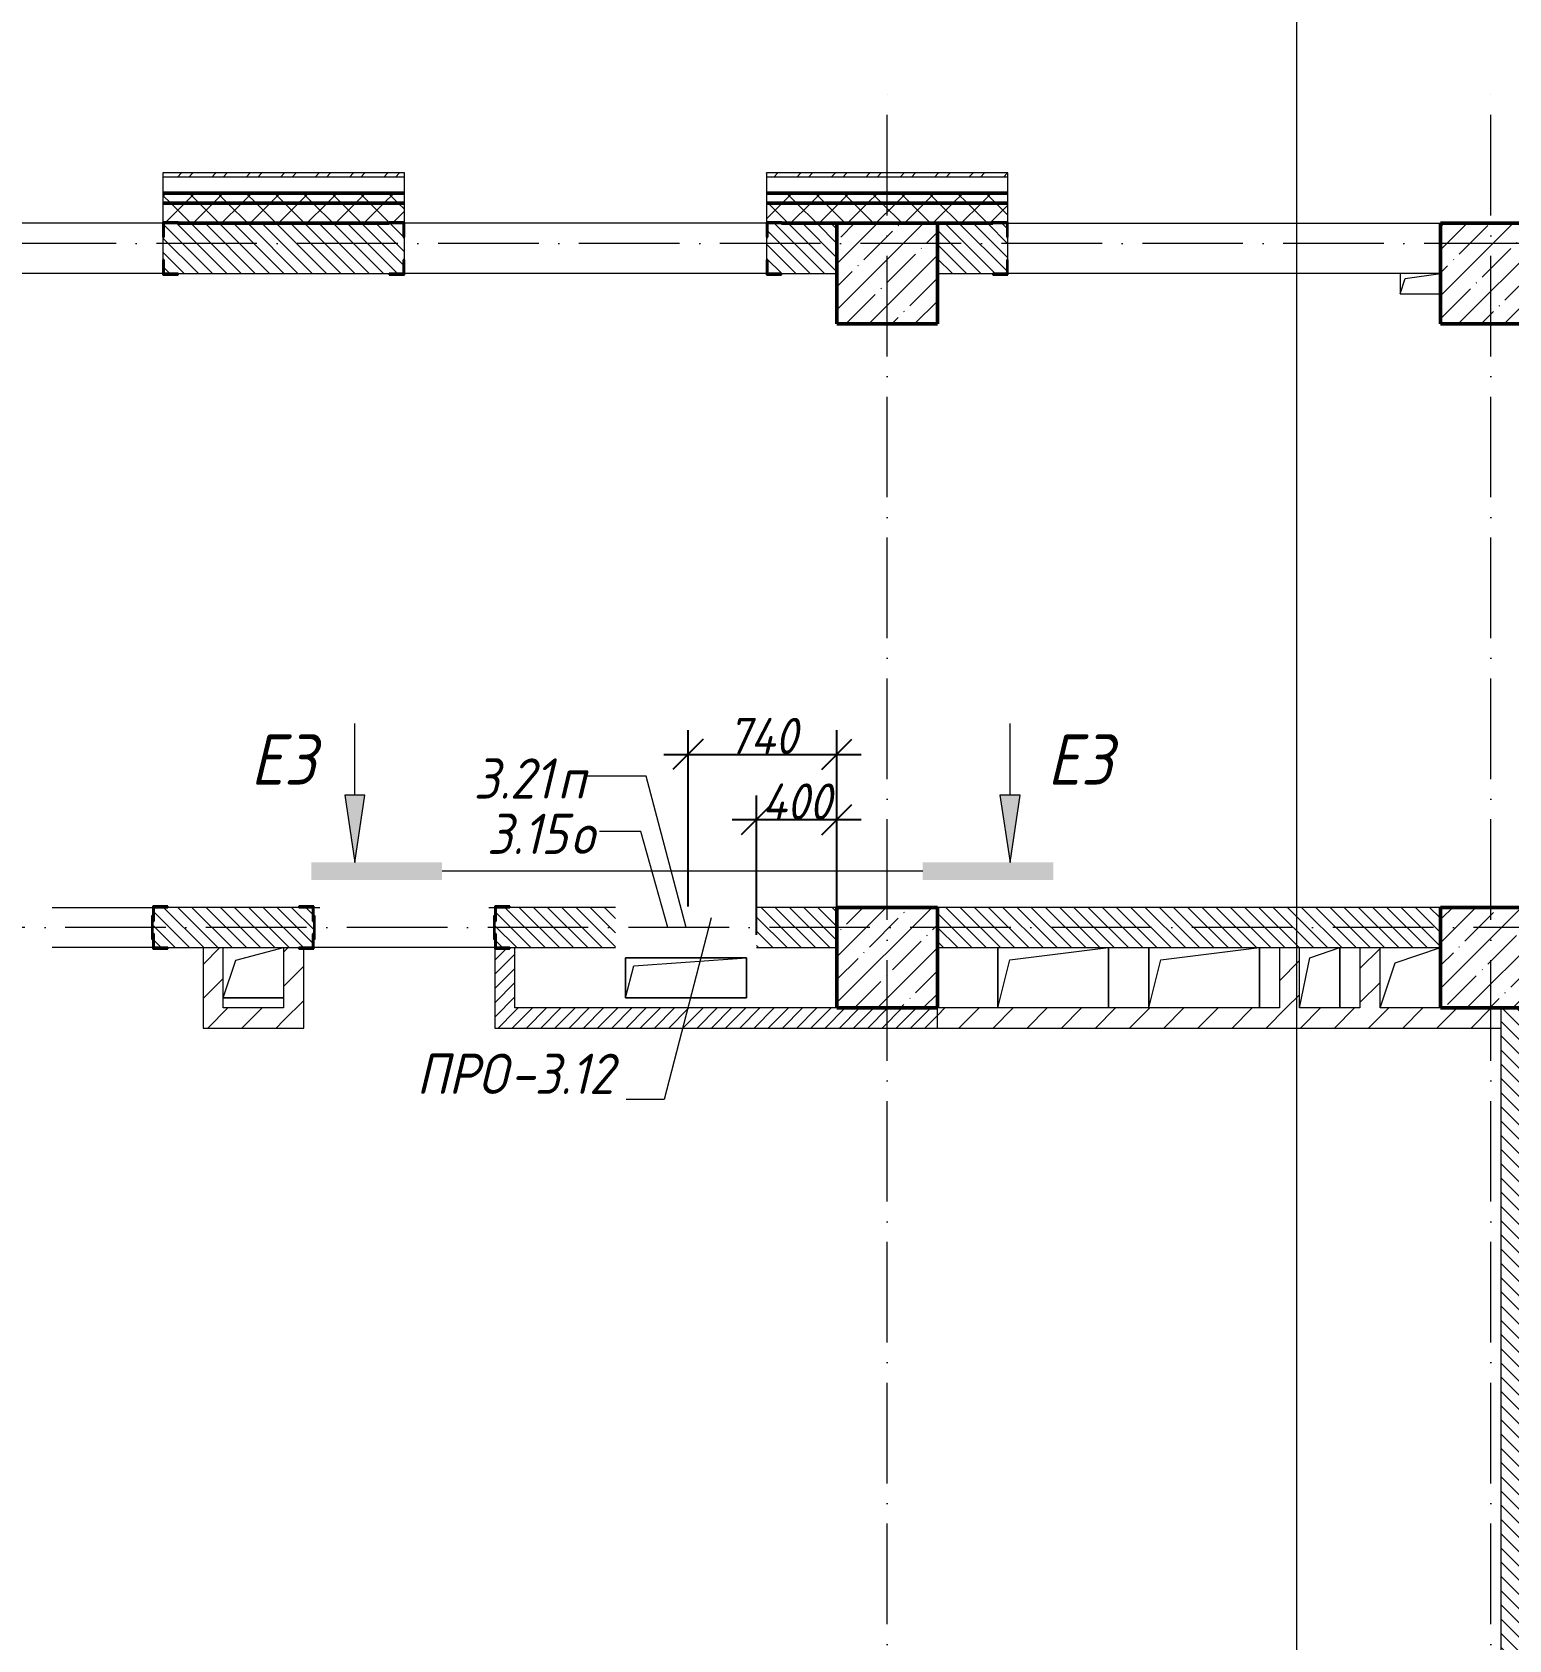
# Model space of a CAD drawing. Header units: millimetres. Extents: x -356862 to 418287, y 0 to 839748.
# Drawn here: x 200035 to 207375, y 314627 to 322617 of the extents above; entities that cross this region are included whole.
import ezdxf

# ---------------------------------------------------------------- set-up
doc = ezdxf.new("R2010")
doc.units = ezdxf.units.MM
doc.linetypes.add('200_ШТРИХ_ш1п0_6_', pattern=[160, 100, -60])
doc.linetypes.add('50_200_ШТРИХ_1Т_ш5_п1_п1_', pattern=[700, 500, -100, 0, -100])
for name, color, linetype, lineweight in [('A-____-____-DIMS', 7, 'Continuous', 9), ('A-____-NOTE-TEXT', 7, 'Continuous', 9), ('A-____-NOTE-TEXT-1', 7, 'Continuous', 5), ('A-FLOR-____-OTLN', 7, 'Continuous', 9), ('A-GENM-____-IDEN', 7, 'Continuous', 9), ('A-GENM-____-MCUT', 7, 'Continuous', 25), ('A-GENM-____-OTLN', 7, 'Continuous', 9), ('A-GENM-____-OTLN-1', 7, 'Continuous', 25), ('A-GLAZ-____-IDEN', 7, 'Continuous', 9), ('A-WALL-____-MCUT-2', 7, 'Continuous', 50), ('A-WALL-____-MCUT-3', 7, 'Continuous', 9), ('A-WALL-____-OTLN', 7, 'Continuous', 9), ('A-WALL-____-PATT-1', 7, 'Continuous', 9), ('A-WALL-FNSH-MCUT-1', 7, 'Continuous', 9), ('I-WALL-____-OTLN', 7, 'Continuous', 9), ('S-COLS-____-MCUT', 7, 'Continuous', 50), ('S-COLS-____-OTLN', 7, 'Continuous', 9), ('S-GRID-____-OTLN-1', 7, '50_200_ШТРИХ_1Т_ш5_п1_п1_', 9)]:
    doc.layers.add(name, color=color, linetype=linetype, lineweight=lineweight)
for name, color, linetype, lineweight, true_color in [('A-DETL-GENF-OTLN-4', 9, '200_ШТРИХ_ш1п0_6_', 9, 0x808080), ('A-DETL-GENF-OTLN-5', 7, 'Continuous', 5, 0xc0c0c0), ('G-____-____-SYMB-1', 9, 'Continuous', 9, 0x808080)]:
    doc.layers.add(name, color=color, linetype=linetype, lineweight=lineweight, true_color=true_color)
doc.styles.add('ISOCPEUR_I', font='isocpeui.ttf', dxfattribs={"width": 0.9, "height": 2.5})
doc.styles.add('ISOCPEUR_I_10', font='isocpeui.ttf', dxfattribs={"width": 0.9, "height": 180})
doc.styles.add('ISOCPEUR_I_9', font='isocpeui.ttf', dxfattribs={"width": 0.9, "height": 250})
doc.dimstyles.new('ISO-1_8_0_9К_СРЕДНИЙ_Кладочные_4', dxfattribs={"dimscale": 304.8, "dimtxt": 179.276612, "dimasz": 0.492126, "dimexe": 0.393701, "dimexo": 0, "dimgap": 0, "dimtad": 1, "dimdec": 3, "dimrnd": 0.001, "dimdsep": 46, "dimtxsty": 'ISOCPEUR_I_10', "dimblk1": 'OBLIQUE', "dimblk2": 'OBLIQUE', "dimsah": 1, "dimcen": 0.09, "dimdle": 0.393701, "dimazin": 0, "dimtfac": 1, "dimtdec": 4, "dimtix": 1, "dimtmove": 1, "dimatfit": 3, "dimfxl": 1, "dimtvp": 1, "dimtolj": 1, "dimtzin": 0, "dimarcsym": 2})
pattern_1 = [(135, (144685.44, 312186.367), (-35.35534, -35.35534), [])]
pattern_2 = [(45, (144685.44, 312186.37), (-70.71068, 70.71068), []), (135, (144685.44, 312186.37), (-70.71068, -70.71068), [])]
pattern_3 = [(45, (144685.44, 312186.37), (-84.85281, 84.85281), [])]
pattern_4 = [(45, (144685.44, 312186.367), (-35.35534, 35.35534), [])]

# ---------------------------------------------------------------- blocks, each defined once
blk = doc.blocks.new('BSC_Колонна _Прямоугольная - 500х500-V59-АР1_План отверстий 3 этажа в осях 1-64_А-ГГ')
at = {"layer": 'S-COLS-____-OTLN'}
h = blk.add_hatch(dxfattribs=at)
h.set_pattern_fill('FP_96', color=256, style=0, pattern_type=2)
h.set_pattern_definition([(45, (-59600, -5831.04), (-114.04925, 114.04925), []), (45, (-59485.95, -5831.04), (-114.04925, 114.04925), [201.613, -40.323, 3.353, -36.97])])
h.paths.add_polyline_path([(-250, -250), (250, -250), (250, 250), (-250, 250)], flags=0)
at = {"layer": 'S-COLS-____-MCUT'}
for p, q in [((250, 250), (-250, 250)), ((-250, 250), (-250, -250)), ((250, -250), (250, 250)), ((-250, -250), (250, -250))]:
    blk.add_line(p, q, dxfattribs=at)
blk = doc.blocks.new('BSC_Колонна _Прямоугольная - 500х500-V111-АР1_План отверстий 3 этажа в осях 1-64_А-ГГ')
at = {"layer": 'S-COLS-____-OTLN'}
h = blk.add_hatch(dxfattribs=at)
h.set_pattern_fill('FP_134', color=256, style=0, pattern_type=2)
h.set_pattern_definition([(45, (-62600, -5831.04), (-114.04925, 114.04925), []), (45, (-62485.95, -5831.04), (-114.04925, 114.04925), [201.613, -40.323, 3.353, -36.97])])
h.paths.add_polyline_path([(-250, -250), (250, -250), (250, 250), (-250, 250)], flags=0)
at = {"layer": 'S-COLS-____-MCUT'}
for p, q in [((250, 250), (-250, 250)), ((-250, 250), (-250, -250)), ((250, -250), (250, 250)), ((-250, -250), (250, -250))]:
    blk.add_line(p, q, dxfattribs=at)
blk = doc.blocks.new('BSC_Колонна _Прямоугольная - 500х500-V116-АР1_План отверстий 3 этажа в осях 1-64_А-ГГ')
at = {"layer": 'S-COLS-____-OTLN'}
h = blk.add_hatch(dxfattribs=at)
h.set_pattern_fill('FP_139', color=256, style=0, pattern_type=2)
h.set_pattern_definition([(45, (-62600, -9231.04), (-114.04925, 114.04925), []), (45, (-62485.95, -9231.04), (-114.04925, 114.04925), [201.613, -40.323, 3.353, -36.97])])
h.paths.add_polyline_path([(-250, -250), (250, -250), (250, 250), (-250, 250)], flags=0)
at = {"layer": 'S-COLS-____-MCUT'}
for p, q in [((250, 250), (-250, 250)), ((-250, 250), (-250, -250)), ((250, -250), (250, 250)), ((-250, -250), (250, -250))]:
    blk.add_line(p, q, dxfattribs=at)
blk = doc.blocks.new('BSC_Колонна _Прямоугольная - 500х500-V135-АР1_План отверстий 3 этажа в осях 1-64_А-ГГ')
at = {"layer": 'S-COLS-____-OTLN'}
h = blk.add_hatch(dxfattribs=at)
h.set_pattern_fill('FP_158', color=256, style=0, pattern_type=2)
h.set_pattern_definition([(45, (-59600, -9231.04), (-114.04925, 114.04925), []), (45, (-59485.95, -9231.04), (-114.04925, 114.04925), [201.613, -40.323, 3.353, -36.97])])
h.paths.add_polyline_path([(-250, -250), (250, -250), (250, 250), (-250, 250), (-250, 103.3)], flags=0)
at = {"layer": 'S-COLS-____-MCUT'}
for p, q in [((250, 250), (-250, 250)), ((-250, 250), (-250, -250)), ((250, -250), (250, 250)), ((-250, -250), (250, -250))]:
    blk.add_line(p, q, dxfattribs=at)
blk = doc.blocks.new('Фахверк_СКБ_Уголок - 250_2700-27497298-АР1_План отверстий 3 этажа в осях 1-64_А-ГГ')
at = {"layer": 'A-GENM-____-MCUT'}
for p, q in [((200, 181), (125, 181)), ((125, 181), (125, 106)), ((131, 106), (131, 175)), ((131, 175), (200, 175)), ((200, 175), (200, 181)), ((125, 106), (131, 106)), ((131, -6), (125, -6)), ((125, -6), (125, -81)), ((131, -75), (131, -6)), ((200, -75), (131, -75)), ((200, -81), (200, -75)), ((125, -81), (200, -81))]:
    blk.add_line(p, q, dxfattribs=at)
blk = doc.blocks.new('154_Стойка_СКБ_Уголок - СМ-2480_200-28346303-АР1_План отверстий 3 этажа в осях 1-64_А-ГГ')
at = {"layer": 'A-GENM-____-MCUT'}
for p, q in [((125, 156), (125, 81)), ((200, 156), (125, 156)), ((125, 81), (131, 81)), ((131, 81), (131, 150)), ((131, 150), (200, 150)), ((200, 150), (200, 156)), ((131, 19), (125, 19)), ((125, 19), (125, -56)), ((131, -50), (131, 19)), ((125, -56), (200, -56)), ((200, -50), (131, -50)), ((200, -56), (200, -50))]:
    blk.add_line(p, q, dxfattribs=at)
blk = doc.blocks.new('Стойка_Влож_Полоса боковая - Полоса-28213942-АР1_План отверстий 3 этажа в осях 1-64_А-ГГ')
at = {"layer": 'A-GENM-____-OTLN'}
for p, q in [((-5, 60), (0, 60)), ((-5, -60), (-5, 60)), ((0, 31), (0, -31)), ((0, -60), (-5, -60))]:
    blk.add_line(p, q, dxfattribs=at)
blk = doc.blocks.new('AR_Отверстие прямоугольное _в плите_ - AR_Отверстие прямоугольное _в плите_-30459197-АР1_План отверстий 3 этажа в осях 1-64_А-ГГ')
at = {"layer": 'A-GENM-____-OTLN'}
for p, q in [((300, 100), (-300, 100)), ((-300, 100), (-300, -100)), ((-260, 60), (300, 100)), ((300, -100), (300, 100)), ((-300, -100), (-260, 60)), ((-300, -100), (300, -100))]:
    blk.add_line(p, q, dxfattribs=at)
blk = doc.blocks.new('AR_Отверстие прямоугольное _в плите_ - AR_Отверстие прямоугольное _в плите_-V180-АР1_План отверстий 3 этажа в осях 1-64_А-ГГ')
at = {"layer": 'A-GENM-____-OTLN'}
for p, q in [((-100, 50), (-100, -50)), ((-100, -50), (-75, 25)), ((-75, 25), (100, 50)), ((-100, -50), (100, -50))]:
    blk.add_line(p, q, dxfattribs=at)
blk = doc.blocks.new('AR_Отверстие прямоугольное _в плите_ - AR_Отверстие прямоугольное _в плите_-V192-АР1_План отверстий 3 этажа в осях 1-64_А-ГГ')
at = {"layer": 'A-GENM-____-OTLN'}
for p, q in [((-100, -150), (-50, 100)), ((-50, 100), (100, 150)), ((100, -150), (100, 150))]:
    blk.add_line(p, q, dxfattribs=at)
blk = doc.blocks.new('AR_Отверстие прямоугольное _в плите_ - AR_Отверстие прямоугольное _в плите_-30459338-АР1_План отверстий 3 этажа в осях 1-64_А-ГГ')
at = {"layer": 'A-GENM-____-OTLN'}
for p, q in [((-75, 75), (150, 150)), ((-150, -150), (-75, 75))]:
    blk.add_line(p, q, dxfattribs=at)
blk = doc.blocks.new('AR_Отверстие прямоугольное _в плите_ - AR_Отверстие прямоугольное _в плите_-V197-АР1_План отверстий 3 этажа в осях 1-64_А-ГГ')
at = {"layer": 'A-GENM-____-OTLN'}
for p, q in [((-87.5, 62.5), (150, 125)), ((-150, -125), (-87.5, 62.5)), ((-150, -125), (150, -125))]:
    blk.add_line(p, q, dxfattribs=at)
blk = doc.blocks.new('AR_Отверстие прямоугольное _в плите_ - AR_Отверстие прямоугольное _в плите_-30552596-АР1_План отверстий 3 этажа в осях 1-64_А-ГГ')
at = {"layer": 'A-GENM-____-OTLN'}
for p, q in [((-275, 150), (-275, -150)), ((-275, -150), (-215, 90)), ((-215, 90), (275, 150)), ((275, -150), (275, 150))]:
    blk.add_line(p, q, dxfattribs=at)
blk = doc.blocks.new('DET_L_Имитация разреза_ISO2-5 - Низ-29858693-АР1_План отверстий 3 этажа в осях 1-64_А-ГГ')
at = {"layer": 'A-DETL-GENF-OTLN-5'}
blk.add_line((143.1, 0), (2531.9, 0), dxfattribs=at)
blk = doc.blocks.new('_Oblique')
at = {"color": 0, "linetype": 'ByBlock', "lineweight": -2}
blk.add_line((-0.5, -0.5), (0.5, 0.5), dxfattribs=at)
blk = doc.blocks.new('*D10110')
at = {"layer": 'A-____-____-DIMS', "color": 0, "lineweight": -2, "transparency": 16777216}
for p, q in [((203635.4, 318130.7), (203635.4, 318823.5)), ((204035.4, 318267.4), (204035.4, 318823.5)), ((203515.4, 318703.5), (204155.4, 318703.5))]:
    blk.add_line(p, q, dxfattribs=at)
at = {"layer": 'Defpoints', "color": 0, "transparency": 16777216}
for p in [(204035.4, 318703.5), (204035.4, 318267.4), (203635.4, 318130.7)]:
    blk.add_point(p, dxfattribs=at)
at = {"layer": 'A-____-____-DIMS', "color": 0, "lineweight": -2, "transparency": 16777216, "xscale": 150, "yscale": 150, "zscale": 150, "rotation": 180}
blk.add_blockref('_Oblique', (203635.4, 318703.5), dxfattribs=at)
at = {"layer": 'A-____-____-DIMS', "color": 0, "lineweight": -2, "transparency": 16777216, "xscale": 150, "yscale": 150, "zscale": 150}
blk.add_blockref('_Oblique', (204035.4, 318703.5), dxfattribs=at)
at = {"layer": 'A-____-____-DIMS', "color": 0, "transparency": 16777216, "insert": (203835.4, 318793.5), "char_height": 180, "width": 426.127, "attachment_point": 5, "style": 'ISOCPEUR_I_10'}
blk.add_mtext('\\A1;400', dxfattribs=at)
blk = doc.blocks.new('*D10124')
at = {"layer": 'A-____-____-DIMS', "color": 0, "lineweight": -2, "transparency": 16777216}
for p, q in [((203295.4, 318271.4), (203295.4, 319148.1)), ((204035.4, 318267.4), (204035.4, 319148.1)), ((203175.4, 319028.1), (204155.4, 319028.1))]:
    blk.add_line(p, q, dxfattribs=at)
at = {"layer": 'Defpoints', "color": 0, "transparency": 16777216}
for p in [(204035.4, 319028.1), (203295.4, 318271.4), (204035.4, 318267.4)]:
    blk.add_point(p, dxfattribs=at)
at = {"layer": 'A-____-____-DIMS', "color": 0, "lineweight": -2, "transparency": 16777216, "xscale": 150, "yscale": 150, "zscale": 150, "rotation": 180}
blk.add_blockref('_Oblique', (203295.4, 319028.1), dxfattribs=at)
at = {"layer": 'A-____-____-DIMS', "color": 0, "lineweight": -2, "transparency": 16777216, "xscale": 150, "yscale": 150, "zscale": 150}
blk.add_blockref('_Oblique', (204035.4, 319028.1), dxfattribs=at)
at = {"layer": 'A-____-____-DIMS', "color": 0, "transparency": 16777216, "insert": (203665.4, 319119.2), "char_height": 180, "width": 426.127, "attachment_point": 5, "style": 'ISOCPEUR_I_10'}
blk.add_mtext('\\A1;740', dxfattribs=at)

msp = doc.modelspace()

# ---------------------------------------------------------------- hatches: boundary and pattern name
at = {"layer": 'A-____-NOTE-TEXT-1'}
for points in [[(201638.9351, 318490.7776), (201688.9351, 318824.419), (201588.9351, 318824.419)], [(204896.0517, 318490.7776), (204946.0517, 318824.419), (204846.0517, 318824.419)], [(201588.9351, 318404.041), (202073.0871, 318404.041), (202073.0871, 318490.7776), (201423.0871, 318490.7776), (201423.0871, 318404.041)], [(204846.0517, 318404.041), (205111.8998, 318404.041), (205111.8998, 318490.7776), (204461.8998, 318490.7776), (204461.8998, 318404.041), (204765.5465, 318404.041)]]:
    msp.add_hatch(color=256, dxfattribs=at).paths.add_polyline_path(points, flags=0)
at = {"layer": 'A-WALL-____-PATT-1'}
h = msp.add_hatch(dxfattribs=at)
h.set_pattern_fill('FP_3', color=256, style=0, pattern_type=2)
h.set_pattern_definition([(45, (144685.44, 312186.37), (-85.53659, 85.53659), []), (45, (144742.46, 312186.37), (-85.53659, 85.53659), [])])
h.paths.add_polyline_path([(216550.4376, 321897.4093), (216550.4376, 321917.4093), (212685.4376, 321917.4093), (212685.4376, 321897.4093), (215370.3322, 321897.4093)], flags=0)
h.paths.add_polyline_path([(204765.5465, 321897.4093), (204885.4376, 321897.4093), (204885.4376, 321917.4093), (203685.4376, 321917.4093), (203685.4376, 321897.4093)], flags=0)
h.paths.add_polyline_path([(201230.6179, 321897.4093), (201885.4376, 321897.4093), (201885.4376, 321917.4093), (200685.4376, 321917.4093), (200685.4376, 321897.4093)], flags=0)
h.paths.add_polyline_path([(198885.4376, 321897.4093), (198885.4376, 321917.4093), (197685.4376, 321917.4093), (197685.4376, 321897.4093), (197695.6893, 321897.4093)], flags=0)
h.paths.add_polyline_path([(195885.4376, 321897.4093), (195885.4376, 321917.4093), (194685.4376, 321917.4093), (194685.4376, 321897.4093)], flags=0)
h.paths.add_polyline_path([(191685.4376, 321897.4093), (192885.4376, 321897.4093), (192885.4376, 321917.4093), (191685.4376, 321917.4093)], flags=0)
h.paths.add_polyline_path([(189885.4376, 321897.4093), (189885.4376, 321917.4093), (188685.4376, 321917.4093), (188685.4376, 321897.4093), (188858.3679, 321897.4093)], flags=0)
h.paths.add_polyline_path([(185685.4376, 321897.4093), (186885.4376, 321897.4093), (186885.4376, 321917.4093), (185685.4376, 321917.4093)], flags=0)
h.paths.add_polyline_path([(183885.4376, 321897.4093), (183885.4376, 321917.4093), (183020.4376, 321917.4093), (183020.4376, 321897.4093), (183555.975, 321897.4093)], flags=0)
h = msp.add_hatch(dxfattribs=at)
h.set_pattern_fill('FP_1', color=256, style=0, pattern_type=2)
h.set_pattern_definition(pattern_2)
h.paths.add_polyline_path([(219035.4376, 321767.4093), (219035.4376, 321817.4093), (212685.4376, 321817.4093), (212685.4376, 321767.4093), (218905.2608, 321767.4093)], flags=0)
h.paths.add_polyline_path([(204765.5465, 321767.4093), (204885.4376, 321767.4093), (204885.4376, 321817.4093), (203685.4376, 321817.4093), (203685.4376, 321767.4093)], flags=0)
h.paths.add_polyline_path([(201885.4376, 321767.4093), (201885.4376, 321817.4093), (200685.4376, 321817.4093), (200685.4376, 321767.4093), (201230.6179, 321767.4093)], flags=0)
h.paths.add_polyline_path([(198885.4376, 321767.4093), (198885.4376, 321817.4093), (197685.4376, 321817.4093), (197685.4376, 321767.4093), (197695.6893, 321767.4093)], flags=0)
h.paths.add_polyline_path([(195885.4376, 321767.4093), (195885.4376, 321817.4093), (194685.4376, 321817.4093), (194685.4376, 321767.4093)], flags=0)
h.paths.add_polyline_path([(191685.4376, 321767.4093), (192885.4376, 321767.4093), (192885.4376, 321817.4093), (191685.4376, 321817.4093)], flags=0)
h.paths.add_polyline_path([(189885.4376, 321767.4093), (189885.4376, 321817.4093), (188685.4376, 321817.4093), (188685.4376, 321767.4093), (188858.3679, 321767.4093)], flags=0)
h.paths.add_polyline_path([(186885.4376, 321767.4093), (186885.4376, 321817.4093), (185685.4376, 321817.4093), (185685.4376, 321767.4093)], flags=0)
h.paths.add_polyline_path([(183555.975, 321767.4093), (183885.4376, 321767.4093), (183885.4376, 321817.4093), (182485.4376, 321817.4093), (182485.4376, 321767.4093)], flags=0)
h.paths.add_polyline_path([(179485.4376, 321767.4093), (180685.4376, 321767.4093), (180685.4376, 321817.4093), (179485.4376, 321817.4093)], flags=0)
h.paths.add_polyline_path([(177685.4376, 321767.4093), (177685.4376, 321817.4093), (176485.4376, 321817.4093), (176486.1179, 321767.4093)], flags=0)
h.paths.add_polyline_path([(174685.4376, 321767.4093), (174685.4376, 321817.4093), (173485.4376, 321817.4093), (173485.4376, 321767.4093)], flags=0)
h.paths.add_polyline_path([(171685.4376, 321767.4093), (171685.4376, 321817.4093), (168515.4376, 321817.4093), (168515.4376, 321767.4093), (169416.2607, 321767.4093)], flags=0)
h = msp.add_hatch(dxfattribs=at)
h.set_pattern_fill('FP_1', color=256, style=0, pattern_type=2)
h.set_pattern_definition(pattern_2)
h.paths.add_polyline_path([(219035.4376, 321667.4093), (219035.4376, 321767.4093), (212685.4376, 321767.4093), (212685.4376, 321673.4093), (212760.4376, 321673.4093), (212760.4376, 321667.4093), (218905.2608, 321667.4093)], flags=0)
h.paths.add_polyline_path([(204765.5465, 321667.4093), (204810.4376, 321667.4093), (204810.4376, 321673.4093), (204885.4376, 321673.4093), (204885.4376, 321767.4093), (203685.4376, 321767.4093), (203685.4376, 321673.4093), (203760.4376, 321673.4093), (203760.4376, 321667.4093), (204535.4376, 321667.4093)], flags=0)
h.paths.add_polyline_path([(201810.4376, 321667.4093), (201810.4376, 321673.4093), (201885.4376, 321673.4093), (201885.4376, 321767.4093), (200685.4376, 321767.4093), (200685.4376, 321673.4093), (200760.4376, 321673.4093), (200760.4376, 321667.4093), (201230.6179, 321667.4093)], flags=0)
h.paths.add_polyline_path([(198810.4376, 321667.4093), (198810.4376, 321673.4093), (198885.4376, 321673.4093), (198885.4376, 321767.4093), (197685.4376, 321767.4093), (197685.4376, 321673.4093), (197760.4376, 321673.4093), (197760.4376, 321667.4093), (198535.4376, 321667.4093)], flags=0)
h.paths.add_polyline_path([(195810.4376, 321667.4093), (195810.4376, 321673.4093), (195885.4376, 321673.4093), (195885.4376, 321767.4093), (194685.4376, 321767.4093), (194685.4376, 321673.4093), (194760.4376, 321673.4093), (194760.4376, 321667.4093), (195035.4376, 321667.4093)], flags=0)
h.paths.add_polyline_path([(192810.4376, 321667.4093), (192810.4376, 321673.4093), (192885.4376, 321673.4093), (192885.4376, 321767.4093), (191685.4376, 321767.4093), (191685.4376, 321673.4093), (191760.4376, 321673.4093), (191760.4376, 321667.4093), (192393.2965, 321667.4093)], flags=0)
h.paths.add_polyline_path([(188760.4376, 321667.4093), (189810.4376, 321667.4093), (189810.4376, 321673.4093), (189885.4376, 321673.4093), (189885.4376, 321767.4093), (188685.4376, 321767.4093), (188685.4376, 321673.4093), (188760.4376, 321673.4093)], flags=0)
h.paths.add_polyline_path([(186035.4376, 321667.4093), (186810.4376, 321667.4093), (186810.4376, 321673.4093), (186885.4376, 321673.4093), (186885.4376, 321767.4093), (185685.4376, 321767.4093), (185685.4376, 321673.4093), (185760.4376, 321673.4093), (185760.4376, 321667.4093)], flags=0)
h.paths.add_polyline_path([(183555.975, 321667.4093), (183810.4376, 321667.4093), (183810.4376, 321673.4093), (183885.4376, 321673.4093), (183885.4376, 321767.4093), (182485.4376, 321767.4093), (182485.4376, 321667.4093), (183535.4376, 321667.4093)], flags=0)
h.paths.add_polyline_path([(180021.0465, 321667.4093), (180610.4376, 321667.4093), (180610.4376, 321673.4093), (180685.4376, 321673.4093), (180685.4376, 321767.4093), (179485.4376, 321767.4093), (179485.4376, 321667.4093), (179985.4376, 321667.4093)], flags=0)
h.paths.add_polyline_path([(177610.4376, 321667.4093), (177610.4376, 321673.4093), (177685.4376, 321673.4093), (177685.4376, 321767.4093), (176485.4376, 321767.4093), (176486.1179, 321673.4093), (176560.4376, 321673.4093), (176560.4376, 321667.4093)], flags=0)
h.paths.add_polyline_path([(174610.4376, 321667.4093), (174610.4376, 321673.4093), (174685.4376, 321673.4093), (174685.4376, 321767.4093), (173485.4376, 321767.4093), (173485.4376, 321667.4093), (173985.4376, 321667.4093)], flags=0)
h.paths.add_polyline_path([(171610.4376, 321667.4093), (171610.4376, 321673.4093), (171685.4376, 321673.4093), (171685.4376, 321767.4093), (168515.4376, 321767.4093), (168515.4376, 321667.4093), (170985.4376, 321667.4093)], flags=0)
h = msp.add_hatch(dxfattribs=at)
h.set_pattern_fill('FP_6', color=256, style=0, pattern_type=2)
h.set_pattern_definition(pattern_1)
h.paths.add_polyline_path([(203760.4376, 321417.4093), (204035.4376, 321417.4093), (204035.4376, 321667.4093), (203691.4376, 321667.4093), (203691.4376, 321598.4093), (203685.4376, 321598.4093), (203685.4376, 321486.4093), (203691.4376, 321486.4093), (203691.4376, 321417.4093)], flags=0)
h.paths.add_polyline_path([(200760.4376, 321417.4093), (201879.4376, 321417.4093), (201879.4376, 321486.4093), (201885.4376, 321486.4093), (201885.4376, 321598.4093), (201879.4376, 321598.4093), (201879.4376, 321667.4093), (200691.4376, 321667.4093), (200691.4376, 321598.4093), (200685.4376, 321598.4093), (200685.4376, 321486.4093), (200691.4376, 321486.4093), (200691.4376, 321417.4093)], flags=0)
h.paths.add_polyline_path([(198810.4376, 321417.4093), (198879.4376, 321417.4093), (198879.4376, 321486.4093), (198885.4376, 321486.4093), (198885.4376, 321598.4093), (198879.4376, 321598.4093), (198879.4376, 321667.4093), (198535.4376, 321667.4093), (198535.4376, 321417.4093)], flags=0)
h = msp.add_hatch(dxfattribs=at)
h.set_pattern_fill('FP_6', color=256, style=0, pattern_type=2)
h.set_pattern_definition(pattern_1)
h.paths.add_polyline_path([(212760.4376, 321417.4093), (213035.4376, 321417.4093), (213035.4376, 321667.4093), (212691.4376, 321667.4093), (212691.4376, 321598.4093), (212685.4376, 321598.4093), (212685.4376, 321486.4093), (212691.4376, 321486.4093), (212691.4376, 321417.4093)], flags=0)
h.paths.add_polyline_path([(204535.4376, 321417.4093), (204879.4376, 321417.4093), (204879.4376, 321486.4093), (204885.4376, 321486.4093), (204885.4376, 321598.4093), (204879.4376, 321598.4093), (204879.4376, 321667.4093), (204535.4376, 321667.4093), (204535.4376, 321520.7244)], flags=0)
h = msp.add_hatch(dxfattribs=at)
h.set_pattern_fill('FP_6', color=256, style=0, pattern_type=2)
h.set_pattern_definition(pattern_1)
h.paths.add_polyline_path([(204035.4376, 318067.4093), (204035.4376, 318267.4093), (203635.4376, 318267.4093), (203635.4376, 318067.4093)], flags=0)
h.paths.add_polyline_path([(200710.4376, 318067.4093), (201429.4376, 318067.4093), (201429.4376, 318136.4093), (201435.4376, 318136.4093), (201435.4376, 318198.4093), (201429.4376, 318198.4093), (201429.4376, 318267.4093), (200641.4376, 318267.4093), (200641.4376, 318198.4093), (200635.4376, 318198.4093), (200635.4376, 318136.4093), (200641.4376, 318136.4093), (200641.4376, 318067.4093)], flags=0)
h.paths.add_polyline_path([(202935.4376, 318067.4093), (202935.4376, 318267.4093), (202341.4376, 318267.4093), (202341.4376, 318198.4093), (202335.4376, 318198.4093), (202335.4376, 318136.4093), (202341.4376, 318136.4093), (202341.4376, 318067.4093), (202410.4376, 318067.4093)], flags=0)
h.paths.add_polyline_path([(198929.4376, 318067.4093), (198929.4376, 318136.4093), (198935.4376, 318136.4093), (198935.4376, 318198.4093), (198929.4376, 318198.4093), (198929.4376, 318267.4093), (198535.4376, 318267.4093), (198535.4376, 318067.4093), (198860.4376, 318067.4093)], flags=0)
h = msp.add_hatch(dxfattribs=at)
h.set_pattern_fill('FP_6', color=256, style=0, pattern_type=2)
h.set_pattern_definition(pattern_1)
h.paths.add_polyline_path([(207035.4376, 318067.4093), (207035.4376, 318267.4093), (204535.4376, 318267.4093), (204535.4376, 318067.4093), (206533.0108, 318067.4093)], flags=0)
h = msp.add_hatch(dxfattribs=at)
h.set_pattern_fill('FP_4', color=256, style=0, pattern_type=2)
h.set_pattern_definition(pattern_3)
h.paths.add_polyline_path([(200985.4376, 317767.4093), (200985.4376, 318067.4093), (200885.4376, 318067.4093), (200885.4376, 317767.4093)], flags=0)
h = msp.add_hatch(dxfattribs=at)
h.set_pattern_fill('FP_4', color=256, style=0, pattern_type=2)
h.set_pattern_definition(pattern_3)
h.paths.add_polyline_path([(201385.4376, 317667.4093), (201385.4376, 318061.4093), (201360.4376, 318061.4093), (201360.4376, 318067.4093), (201285.4376, 318067.4093), (201285.4376, 317667.4093)], flags=0)
h = msp.add_hatch(dxfattribs=at)
h.set_pattern_fill('FP_5', color=256, style=0, pattern_type=2)
h.set_pattern_definition(pattern_4)
h.paths.add_polyline_path([(202435.4376, 317667.4093), (202435.4376, 318067.4093), (202410.4376, 318067.4093), (202410.4376, 318061.4093), (202335.4376, 318061.4093), (202335.4376, 317667.4093)], flags=0)
h = msp.add_hatch(dxfattribs=at)
h.set_pattern_fill('FP_4', color=256, style=0, pattern_type=2)
h.set_pattern_definition(pattern_3)
h.paths.add_polyline_path([(206335.4376, 317767.4093), (206335.4376, 318067.4093), (206235.4376, 318067.4093), (206235.4376, 317767.4093)], flags=0)
h = msp.add_hatch(dxfattribs=at)
h.set_pattern_fill('FP_4', color=256, style=0, pattern_type=2)
h.set_pattern_definition(pattern_3)
h.paths.add_polyline_path([(206735.4376, 317767.4093), (206735.4376, 318067.4093), (206635.4376, 318067.4093), (206635.4376, 317767.4093)], flags=0)
h = msp.add_hatch(dxfattribs=at)
h.set_pattern_fill('FP_4', color=256, style=0, pattern_type=2)
h.set_pattern_definition(pattern_3)
h.paths.add_polyline_path([(201285.4376, 317667.4093), (201285.4376, 317767.4093), (200885.4376, 317767.4093), (200885.4376, 317667.4093), (201230.6179, 317667.4093)], flags=0)
h = msp.add_hatch(dxfattribs=at)
h.set_pattern_fill('FP_5', color=256, style=0, pattern_type=2)
h.set_pattern_definition(pattern_4)
h.paths.add_polyline_path([(202435.4376, 317667.4093), (204535.4376, 317667.4093), (204535.4376, 317767.4093), (202435.4376, 317767.4093)], flags=0)
h = msp.add_hatch(dxfattribs=at)
h.set_pattern_fill('FP_4', color=256, style=0, pattern_type=2)
h.set_pattern_definition(pattern_3)
h.paths.add_polyline_path([(207335.4376, 317667.4093), (207335.4376, 317767.4093), (204535.4376, 317767.4093), (204535.4376, 317667.4093), (206533.0108, 317667.4093)], flags=0)
h = msp.add_hatch(dxfattribs=at)
h.set_pattern_fill('FP_6', color=256, style=0, pattern_type=2)
h.set_pattern_definition(pattern_1)
h.paths.add_polyline_path([(207535.4376, 310767.4093), (207535.4376, 317767.4093), (207335.4376, 317767.4093), (207335.4376, 310767.4093), (207416.7429, 310767.4093)], flags=0)

# ---------------------------------------------------------------- linework, layer by layer
at = {"layer": 'A-____-NOTE-TEXT'}
for p, q in [((201638.9351, 318824.419), (201638.9351, 319180.669)), ((204896.0517, 318824.419), (204896.0517, 319180.669)), ((201688.9351, 318824.419), (201588.9351, 318824.419)), ((201588.9351, 318824.419), (201638.9351, 318490.7776)), ((201638.9351, 318490.7776), (201688.9351, 318824.419)), ((204846.0517, 318824.419), (204896.0517, 318490.7776)), ((204946.0517, 318824.419), (204846.0517, 318824.419)), ((204896.0517, 318490.7776), (204946.0517, 318824.419))]:
    msp.add_line(p, q, dxfattribs=at)
at = {"layer": 'A-FLOR-____-OTLN'}
for p, q in [((202985.4376, 318017.4093), (203585.4376, 318017.4093)), ((202985.4376, 317817.4093), (202985.4376, 318017.4093)), ((203585.4376, 318017.4093), (203585.4376, 317817.4093)), ((204835.4376, 317767.4093), (204835.4376, 318067.4093)), ((205385.4376, 318067.4093), (205385.4376, 317767.4093)), ((205585.4376, 317767.4093), (205585.4376, 318067.4093)), ((206135.4376, 318067.4093), (206135.4376, 317767.4093)), ((206535.4376, 318067.4093), (206535.4376, 317767.4093)), ((201285.4376, 317817.4093), (200985.4376, 317817.4093)), ((203585.4376, 317817.4093), (202985.4376, 317817.4093))]:
    msp.add_line(p, q, dxfattribs=at)
at = {"layer": 'A-GENM-____-IDEN'}
for p, q in [((203409.9932, 318214.996), (203177.7127, 317313.1998)), ((203177.7127, 317313.1998), (202988.018, 317313.1998))]:
    msp.add_line(p, q, dxfattribs=at)
at = {"layer": 'A-GLAZ-____-IDEN'}
for p, q in [((203087.6923, 318920.3058), (202789.4729, 318920.3058)), ((203285.4376, 318167.4093), (203087.6923, 318920.3058)), ((203060.3829, 318645.3171), (202855.1781, 318645.3171)), ((203195.4376, 318167.4093), (203060.3829, 318645.3171))]:
    msp.add_line(p, q, dxfattribs=at)
at = {"layer": 'A-WALL-____-MCUT-2'}
for p, q in [((201885.4376, 321817.4093), (200685.4376, 321817.4093)), ((201885.4376, 321767.4093), (200685.4376, 321767.4093)), ((204885.4376, 321817.4093), (203685.4376, 321817.4093)), ((204885.4376, 321767.4093), (203685.4376, 321767.4093)), ((200760.4376, 321667.4093), (201810.4376, 321667.4093)), ((203760.4376, 321667.4093), (204035.4376, 321667.4093)), ((204535.4376, 321667.4093), (204810.4376, 321667.4093))]:
    msp.add_line(p, q, dxfattribs=at)
at = {"layer": 'A-WALL-____-MCUT-3'}
for p, q in [((201885.4376, 321897.4093), (200685.4376, 321897.4093)), ((200685.4376, 321897.4093), (200685.4376, 321673.4093)), ((201885.4376, 321673.4093), (201885.4376, 321897.4093)), ((204885.4376, 321897.4093), (203685.4376, 321897.4093)), ((203685.4376, 321897.4093), (203685.4376, 321673.4093)), ((204885.4376, 321673.4093), (204885.4376, 321897.4093)), ((200685.4376, 321598.4093), (200685.4376, 321486.4093)), ((201885.4376, 321486.4093), (201885.4376, 321598.4093)), ((203685.4376, 321598.4093), (203685.4376, 321486.4093)), ((204885.4376, 321486.4093), (204885.4376, 321598.4093)), ((200760.4376, 321417.4093), (201810.4376, 321417.4093)), ((203760.4376, 321417.4093), (204035.4376, 321417.4093)), ((204535.4376, 321417.4093), (204810.4376, 321417.4093)), ((201360.4376, 318267.4093), (200710.4376, 318267.4093)), ((202935.4376, 318267.4093), (202410.4376, 318267.4093)), ((204035.4376, 318267.4093), (203635.4376, 318267.4093)), ((207035.4376, 318267.4093), (204535.4376, 318267.4093)), ((200710.4376, 318067.4093), (201360.4376, 318067.4093)), ((202410.4376, 318067.4093), (202935.4376, 318067.4093)), ((203635.4376, 318067.4093), (204035.4376, 318067.4093)), ((204535.4376, 318067.4093), (207035.4376, 318067.4093)), ((207335.4376, 317767.4093), (207335.4376, 310767.4093))]:
    msp.add_line(p, q, dxfattribs=at)
at = {"layer": 'A-WALL-____-OTLN'}
for p, q in [((200685.4376, 321667.4093), (198885.4376, 321667.4093)), ((203685.4376, 321667.4093), (201885.4376, 321667.4093)), ((204885.4376, 321667.4093), (207035.4376, 321667.4093)), ((200685.4376, 321417.4093), (198885.4376, 321417.4093)), ((203685.4376, 321417.4093), (201885.4376, 321417.4093)), ((207035.4376, 321417.4093), (204885.4376, 321417.4093))]:
    msp.add_line(p, q, dxfattribs=at)
at = {"layer": 'A-WALL-FNSH-MCUT-1'}
for p, q in [((201885.4376, 321917.4093), (200685.4376, 321917.4093)), ((200685.4376, 321917.4093), (200685.4376, 321897.4093)), ((200685.4376, 321897.4093), (200685.4376, 321897.4093)), ((201885.4376, 321897.4093), (201885.4376, 321917.4093)), ((204885.4376, 321917.4093), (203685.4376, 321917.4093)), ((203685.4376, 321917.4093), (203685.4376, 321897.4093)), ((203685.4376, 321897.4093), (203685.4376, 321897.4093)), ((204885.4376, 321897.4093), (204885.4376, 321917.4093)), ((200885.4376, 318067.4093), (200885.4376, 317667.4093)), ((200985.4376, 317767.4093), (200985.4376, 318067.4093)), ((201285.4376, 318067.4093), (201285.4376, 317767.4093)), ((201385.4376, 317667.4093), (201385.4376, 318061.4093)), ((202335.4376, 318061.4093), (202335.4376, 317667.4093)), ((202435.4376, 317767.4093), (202435.4376, 318067.4093)), ((206235.4376, 318067.4093), (206235.4376, 317767.4093)), ((206335.4376, 317767.4093), (206335.4376, 318067.4093)), ((206635.4376, 318067.4093), (206635.4376, 317767.4093)), ((206735.4376, 317767.4093), (206735.4376, 318067.4093)), ((201285.4376, 317767.4093), (200985.4376, 317767.4093)), ((204035.4376, 317767.4093), (202435.4376, 317767.4093)), ((204535.4376, 317667.4093), (204535.4376, 317767.4093)), ((206235.4376, 317767.4093), (204535.4376, 317767.4093)), ((206635.4376, 317767.4093), (206335.4376, 317767.4093)), ((207035.4376, 317767.4093), (206735.4376, 317767.4093)), ((200885.4376, 317667.4093), (201385.4376, 317667.4093)), ((202335.4376, 317667.4093), (207335.4376, 317667.4093))]:
    msp.add_line(p, q, dxfattribs=at)
at = {"layer": 'G-____-____-SYMB-1'}
msp.add_line((206319.7463, 361826.9672), (206319.7463, 307801.678), dxfattribs=at)
at = {"layer": 'I-WALL-____-OTLN'}
for p, q in [((200135.4376, 318267.4093), (200635.4376, 318267.4093)), ((201435.4376, 318267.4093), (201465.4376, 318267.4093)), ((202305.4376, 318267.4093), (202335.4376, 318267.4093)), ((200635.4376, 318067.4093), (200135.4376, 318067.4093)), ((202335.4376, 318067.4093), (201435.4376, 318067.4093))]:
    msp.add_line(p, q, dxfattribs=at)
at = {"layer": 'S-GRID-____-OTLN-1'}
for p, q in [((204285.4376, 307703.761), (204285.4376, 322336.9067)), ((207285.4376, 307703.761), (207285.4376, 322336.9067)), ((248759.8442, 321567.4093), (140255.5819, 321567.4093)), ((235004.2249, 318167.4093), (140016.6674, 318167.4093))]:
    msp.add_line(p, q, dxfattribs=at)

# ---------------------------------------------------------------- block references
at = {"layer": 'A-DETL-GENF-OTLN-4', "rotation": 180}
msp.add_blockref('DET_L_Имитация разреза_ISO2-5 - Низ-29858693-АР1_План отверстий 3 этажа в осях 1-64_А-ГГ', (204604.9934, 318447.4093), dxfattribs=at)
at = {"layer": 'A-GENM-____-OTLN'}
for name, p in [('AR_Отверстие прямоугольное _в плите_ - AR_Отверстие прямоугольное _в плите_-V180-АР1_План отверстий 3 этажа в осях 1-64_А-ГГ', (206935.4376, 321367.4093)), ('Стойка_Влож_Полоса боковая - Полоса-28213942-АР1_План отверстий 3 этажа в осях 1-64_А-ГГ', (200635.4376, 318167.4093)), ('Стойка_Влож_Полоса боковая - Полоса-28213942-АР1_План отверстий 3 этажа в осях 1-64_А-ГГ', (202335.4376, 318167.4093)), ('AR_Отверстие прямоугольное _в плите_ - AR_Отверстие прямоугольное _в плите_-V197-АР1_План отверстий 3 этажа в осях 1-64_А-ГГ', (201135.4376, 317942.4093)), ('AR_Отверстие прямоугольное _в плите_ - AR_Отверстие прямоугольное _в плите_-30459197-АР1_План отверстий 3 этажа в осях 1-64_А-ГГ', (203285.4376, 317917.4093)), ('AR_Отверстие прямоугольное _в плите_ - AR_Отверстие прямоугольное _в плите_-30552596-АР1_План отверстий 3 этажа в осях 1-64_А-ГГ', (205110.4376, 317917.4093)), ('AR_Отверстие прямоугольное _в плите_ - AR_Отверстие прямоугольное _в плите_-30552596-АР1_План отверстий 3 этажа в осях 1-64_А-ГГ', (205860.4376, 317917.4093)), ('AR_Отверстие прямоугольное _в плите_ - AR_Отверстие прямоугольное _в плите_-V192-АР1_План отверстий 3 этажа в осях 1-64_А-ГГ', (206435.4376, 317917.4093)), ('AR_Отверстие прямоугольное _в плите_ - AR_Отверстие прямоугольное _в плите_-30459338-АР1_План отверстий 3 этажа в осях 1-64_А-ГГ', (206885.4376, 317917.4093))]:
    msp.add_blockref(name, p, dxfattribs=at)
at = {"layer": 'A-GENM-____-OTLN', "rotation": 180}
msp.add_blockref('Стойка_Влож_Полоса боковая - Полоса-28213942-АР1_План отверстий 3 этажа в осях 1-64_А-ГГ', (201435.4376, 318167.4093), dxfattribs=at)
at = {"layer": 'A-GENM-____-OTLN-1'}
for name, p in [('Фахверк_СКБ_Уголок - 250_2700-27497298-АР1_План отверстий 3 этажа в осях 1-64_А-ГГ', (200560.4376, 321492.4093)), ('Фахверк_СКБ_Уголок - 250_2700-27497298-АР1_План отверстий 3 этажа в осях 1-64_А-ГГ', (203560.4376, 321492.4093)), ('154_Стойка_СКБ_Уголок - СМ-2480_200-28346303-АР1_План отверстий 3 этажа в осях 1-64_А-ГГ', (200510.4376, 318117.4093)), ('154_Стойка_СКБ_Уголок - СМ-2480_200-28346303-АР1_План отверстий 3 этажа в осях 1-64_А-ГГ', (202210.4376, 318117.4093))]:
    msp.add_blockref(name, p, dxfattribs=at)
at = {"layer": 'A-GENM-____-OTLN-1', "rotation": 180}
for name, p in [('Фахверк_СКБ_Уголок - 250_2700-27497298-АР1_План отверстий 3 этажа в осях 1-64_А-ГГ', (202010.4376, 321592.4093)), ('Фахверк_СКБ_Уголок - 250_2700-27497298-АР1_План отверстий 3 этажа в осях 1-64_А-ГГ', (205010.4376, 321592.4093)), ('154_Стойка_СКБ_Уголок - СМ-2480_200-28346303-АР1_План отверстий 3 этажа в осях 1-64_А-ГГ', (201560.4376, 318217.4093))]:
    msp.add_blockref(name, p, dxfattribs=at)
at = {"layer": 'S-COLS-____-OTLN'}
for name, p in [('BSC_Колонна _Прямоугольная - 500х500-V135-АР1_План отверстий 3 этажа в осях 1-64_А-ГГ', (204285.4376, 321417.4093)), ('BSC_Колонна _Прямоугольная - 500х500-V116-АР1_План отверстий 3 этажа в осях 1-64_А-ГГ', (207285.4376, 321417.4093)), ('BSC_Колонна _Прямоугольная - 500х500-V59-АР1_План отверстий 3 этажа в осях 1-64_А-ГГ', (204285.4376, 318017.4093)), ('BSC_Колонна _Прямоугольная - 500х500-V111-АР1_План отверстий 3 этажа в осях 1-64_А-ГГ', (207285.4376, 318017.4093))]:
    msp.add_blockref(name, p, dxfattribs=at)

# ---------------------------------------------------------------- texts
at = {"layer": 'A-____-NOTE-TEXT', "char_height": 250, "width": 202.02525, "attachment_point": 1, "style": 'ISOCPEUR_I'}
for s, insert in [('\\fISOCPEUR|b0|i1|c204|p34|;\\W.9;Е', (201120.3267, 319127.207)), ('\\fISOCPEUR|b0|i1|c204|p34|;\\W.9;3', (201287.0142, 319127.207)), ('\\fISOCPEUR|b0|i1|c204|p34|;\\W.9;Е', (205080.7601, 319127.207)), ('\\fISOCPEUR|b0|i1|c204|p34|;\\W.9;3', (205247.4476, 319127.207))]:
    msp.add_mtext(s, dxfattribs=dict(at, insert=insert))
at = {"layer": 'A-GENM-____-IDEN', "char_height": 200, "attachment_point": 1, "style": 'ISOCPEUR_I_9'}
for s, insert, width in [('ПРО', (201946.3075, 317540.316), 562.784625), ('-3.12', (202410.6512, 317540.316), 663.79725)]:
    msp.add_mtext(s, dxfattribs=dict(at, insert=insert, width=width))
at = {"layer": 'A-GLAZ-____-IDEN', "char_height": 200, "attachment_point": 1, "style": 'ISOCPEUR_I_9'}
for s, insert, width in [('3.21', (202230.0213, 319007.9204), 505.063125), ('\\fISOCPEUR|b0|i1|c204|p34|;\\W.9;п', (202646.7401, 319007.9204), 158.734125), ('3.15', (202295.7265, 318732.9317), 505.063125), ('\\fISOCPEUR|b0|i1|c204|p34|;\\W.9;о', (202712.4453, 318732.9317), 158.734125)]:
    msp.add_mtext(s, dxfattribs=dict(at, insert=insert, width=width))

# ---------------------------------------------------------------- dimensions: what is measured, and where the dimension line sits
at = {"layer": 'A-____-____-DIMS'}
for base, p1, override, picture, middle in [((204035.4376, 319028.0782), (203295.4376, 318271.4093), {"dimpost": '<>', "dimfxl": 740.010811}, '*D10124', (203665.4376, 319119.2373)), ((204035.4376, 318703.5041), (203635.4376, 318130.6981), {"dimpost": '<>', "dimfxl": 422.717363}, '*D10110', (203835.4376, 318793.5041))]:
    dim = msp.add_linear_dim(base=base, p1=p1, p2=(204035.4376, 318267.4093), dimstyle='ISO-1_8_0_9К_СРЕДНИЙ_Кладочные_4', override=override, dxfattribs=at)
    dim.commit()
    dim.dimension.update_dxf_attribs({"geometry": picture, "text_midpoint": middle})

doc.saveas('drawing.dxf')
